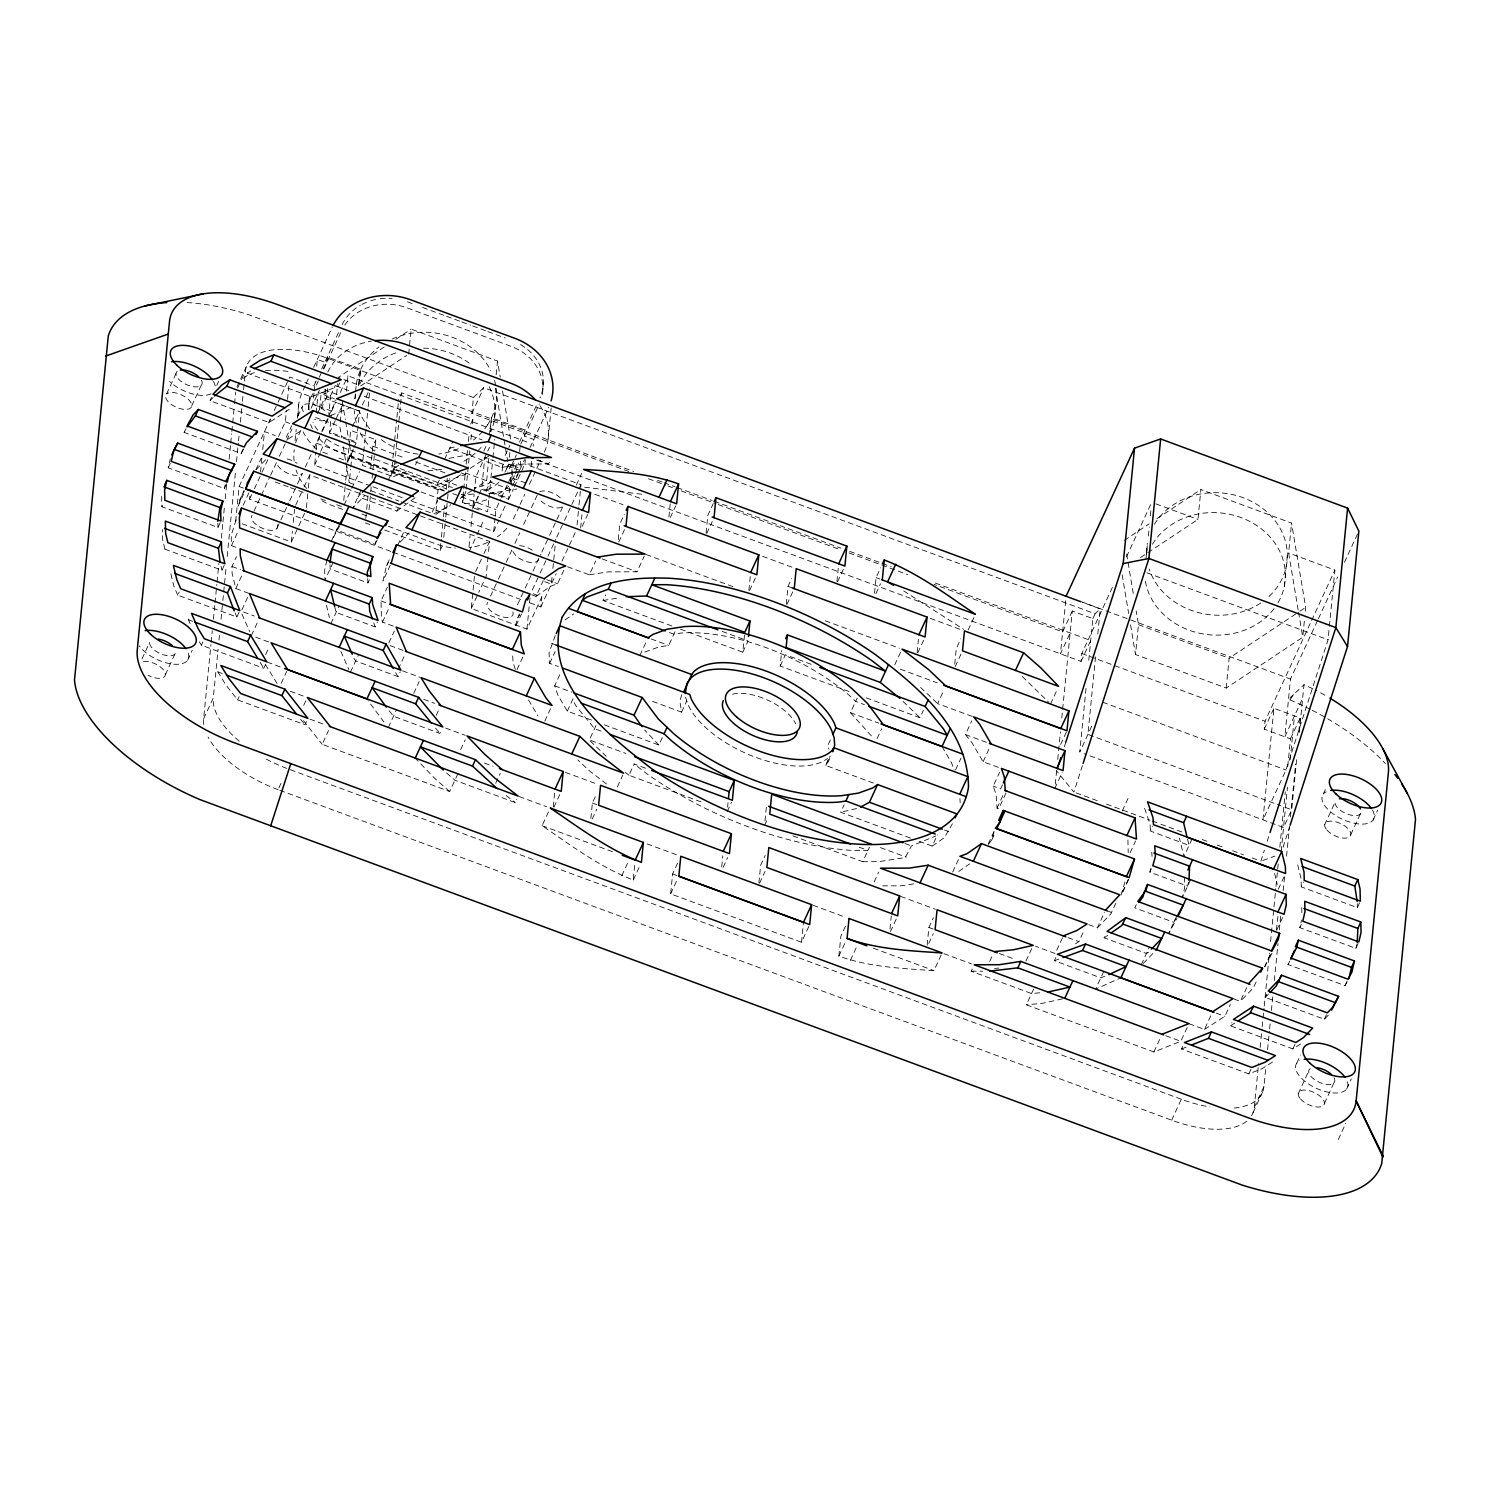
<?xml version="1.0" encoding="UTF-8"?>
<svg xmlns="http://www.w3.org/2000/svg" width="1490" height="1490" viewBox="0 0 1490 1490"><rect width="100%" height="100%" fill="white"/><g stroke="black" fill="none" stroke-linecap="round" stroke-linejoin="round"><path stroke-width="0.75" stroke-dasharray="5 3.75" d="M488.813 458.156L486.653 480.767L475.31 488.292M203.776 724.494A84.595 40.23 24.8 0 1 203.646 718.795L210.91 644.649M211.152 642.339L212.288 630.754M213.424 619.169L214.784 605.257M215.007 602.947L216.832 584.415M217.056 582.087L218.881 563.555M221.377 538.076L222.755 524.182M222.978 521.854L224.338 507.96M225.251 498.684L226.61 484.79M229.125 459.311L230.484 445.398M230.708 443.089L231.62 433.813M231.844 431.504L234.358 406.025M234.582 403.697L235.718 392.112M203.646 718.795L213.293 697.879L218.08 649.23M218.993 639.955L219.44 635.317M221.042 619.114L222.625 602.891M222.848 600.582L226.275 565.827M227.169 556.552L235.588 470.84M236.5 461.565L238.326 443.033M238.549 440.723L239.015 436.086M240.374 422.173L242.2 403.641M242.423 401.332L243.336 392.056M243.559 389.747L245.384 371.215A84.595 40.23 24.8 0 1 328.005 358.42L633.585 471.455M235.681 521.37L239.108 486.522L270.323 418.988M390.864 551.43L249.575 499.169L249.966 495.183M260.545 471.939L261.849 458.492M262.743 449.533L264.494 431.597L275.278 435.583M278.537 436.514L285.335 421.8L286.434 410.607M287.533 399.394L288.855 385.947M295.094 440.649L296.193 429.437M297.292 418.243L298.615 404.796M242.106 523.754L291.351 541.969L292.431 531.073M293.288 522.357L294.573 509.282M308.467 409.769L308.858 405.783M309.101 403.231L309.678 397.271M314.036 393.043L312.937 404.256L331.637 411.166L330.985 417.74M314.26 390.808L315.135 381.831M316.681 366.149L317.333 359.425L326.683 362.889L327.279 356.911L360.729 369.297L358.42 386.841L360.729 369.297M306.437 507.624L308.151 490.191M308.356 488.012L309.641 474.938L489.558 541.485L488.273 554.559M319.642 408.837L321.281 392.112L330.631 395.576L328.787 414.388M370.731 485.964L314.632 465.215L315.917 452.066M316.141 449.887L316.774 443.312L321.43 433.255M321.095 409.005L326.664 396.936L327.483 388.573M325.509 389.188L324.596 398.24L359.556 411.166L356.408 443.033L329.476 433.069L330.78 419.938M336.628 394.124L337.653 383.675M346.462 391.162L347.971 375.815L527.069 442.064M343.762 500.398L345.531 482.481M345.755 480.227L347.077 466.78M348.921 448.08L347.617 461.304L337.262 457.486M349.126 445.864L350.653 430.424L375.871 439.774L374.772 451.042M355.346 393.788L354.676 400.624A70.496 61.183 5.6 0 1 355.793 394.757M355.57 391.516L356.24 384.699M353.577 484.287L349.256 482.686L350.597 469.108M350.821 466.854L351.696 457.803L349.442 444.299M365.944 429.288L362.405 465.364L391.162 476.018L394.142 469.574L400.344 406.416M366.168 427.034L367.937 408.986M368.16 406.733L369.501 393.192M365.814 518.39L366.484 511.61M366.689 509.357L368.03 495.816M370.675 468.754L372.891 446.199L375.871 439.774M368.999 509.692L370.563 493.898M370.787 491.644L371.215 487.137M372.109 478.122L374.549 453.295M391.162 476.018L392.708 460.224M392.932 457.97L396.694 419.621M396.917 417.368L398.687 399.32M400.549 404.163L401.667 392.894L472.907 419.249L472.479 423.756M408.707 354.043L411.147 329.122L497.511 361.064L500.193 377.119M460.708 474.695L438.041 489.744L435.601 514.627L450.725 504.607M384.606 530.012L440.146 550.555L441.245 539.287M441.468 537.015L443.238 518.986M443.461 516.713L444.579 505.445M446.125 489.651L447.224 478.383M443.778 537.35L445.547 519.302M445.771 517.049L447.317 501.273M447.54 499.001L448.434 489.986M448.658 487.733L449.533 478.7M488.757 500.417L487.64 511.703L462.403 502.372L463.52 491.085M463.744 488.832L465.29 473.038M466.184 464.023L467.506 450.483M468.4 441.468L469.276 432.435M628.836 471.492L471.883 413.438L473.447 397.513L483.766 387.698L1095.094 613.806L1100.253 608.907L1082.802 602.444M462.403 502.372L465.83 491.421M466.053 489.167L469.816 450.818M470.915 439.55L471.585 432.771M468.996 546.737L470.095 535.525M470.989 526.566L472.74 508.649L478.979 495.146M479.054 509.953L472.833 507.643L474.137 494.419M474.36 492.203L475.869 476.763L489.502 447.261M533.252 593.784L541.82 596.95L526.939 629.115L471.268 608.516L474.695 573.65M489.297 435.248L491.607 417.703A70.496 61.165 5.5 0 0 496.133 388.294M490.266 431.355L491.607 417.703L525.057 430.07L524.48 436.049L533.83 439.494L533.159 446.218M496.17 374.642L497.511 361.064M494.531 418.243L496.096 402.3M488.981 498.163L490.75 480.115M490.955 477.862L492.743 459.814M492.948 457.56L494.736 439.513M488.05 556.739L486.131 576.351L478.7 592.424M411.724 501.143L493.712 531.464L495.015 518.315M495.22 516.136L495.872 509.561L500.51 499.504M502.167 471.008L502.856 464.079M509.394 457.244L509.841 452.625M520.625 461.36L519.731 470.412L484.771 457.486L481.643 489.353L508.574 499.318L509.915 485.777M510.083 483.989L510.735 477.415L527.348 483.542M510.846 481.4L511.293 476.781M511.536 474.472L512.653 462.924L516.378 454.878M511.293 485.2L513.286 464.824L515.056 460.969M515.279 473.652L518.52 462.999M519.638 451.451L520.085 446.832M514.348 486.839L524.908 463.967L525.337 459.591M531.185 466.389L531.837 459.665M542.658 389.728L542.062 395.707A50.362 43.694 5.6 0 0 511.182 346.388L406.863 307.797A50.362 43.694 5.6 0 0 343.594 326.869M542.9 387.176L543.478 381.216M526.939 629.115L530.161 596.428M548.152 438.954L551.226 407.59M529.974 602.891L540.833 606.914L541.82 596.95M552.008 577.431L551.356 584.154L542.695 580.951M552.883 568.472L555.528 541.578M577.04 525.057L578.79 507.121M579.014 504.886L580.988 484.716L524.908 463.967M553.256 806.872L554.783 791.376M580.653 528.019L581.957 514.739M590.86 818.494L592.387 802.998L596.019 795.139M618.257 539.622L619.765 524.145L624.31 514.311M548.469 811.92L542.118 825.683C571.192 845.594 600.191 867.236 633.25 880.05L634.777 864.554M668.898 517.086L670.202 503.806M808.772 926.557L801.508 942.276L670.649 893.87L672.605 873.96L678.062 862.151M706.074 533.122L707.806 515.41L713.263 503.62M721.737 866.901L722.818 855.819M727.604 807.133L728.033 802.7M680.464 629.153L742.821 652.21L744.777 632.3M748.893 590.245L750.643 572.533M758.894 882.937L760.645 865.224L765.189 855.409M764.985 820.971L766.512 805.475M849.002 691.49L780.201 666.049L781.729 650.553M786.292 604.083L788.024 586.371L791.656 578.511M801.508 942.276L803.464 922.347M836.933 581.528L838.237 568.249M941.196 954.885L933.932 970.623C902.12 968.5 869.136 967.085 838.889 956.114L840.863 936.186L845.389 926.352M874.537 593.15L876.064 577.654L880.609 567.82M889.977 929.127L891.281 915.847M917.151 652.471L918.455 639.191M927.153 945.182L928.885 927.469L933.429 917.635M954.755 664.093L956.282 648.597L960.827 638.782M1065.704 600.712L1060.489 653.831L1070.155 632.915M1056.634 770.591L1054.883 788.284L1062.165 772.565M1057.732 759.416L1060.433 731.814M1061.793 718.012L1072.297 611.03L1092.859 618.629L1088.706 661.02M536.624 460.075L1081.051 661.43L1081.833 653.495L1113.85 584.21M1086.024 688.343L1079.747 752.096L1093.194 723.023M1095.541 656.829L1087.924 734.402L1280.86 805.773M1097.795 633.995L1100.253 608.907M1304.327 621.181L1302.744 637.273L1226.196 688.063L1135.529 654.52L1138.472 624.645L1136.181 610.975M1145.978 558.899L1147.281 545.619M1146.611 554.038L1147.263 547.296M1148.38 536.046L1149.256 527.05M1150.354 515.801L1151.025 509.058M1140.558 557.521L1197.96 519.433L1200.884 489.539L1291.551 523.083L1305.668 607.399L1305.221 611.999M1226.196 688.063L1229.138 658.189L1298.032 612.483M1287.751 766.531L1290.47 738.891L1264.265 729.187L1265.047 721.253L1310.641 622.559M1284.268 586.613L1287.379 554.764M1298.163 609.932L1288.627 552.958L1291.551 523.083M1298.777 731.795L1300.137 717.975L1273.913 708.29L1262.961 819.854L1286 769.995L1328.056 639.787L1329.155 628.538M1317.458 620.715L1290.489 679.068L1284.827 736.805L1302.651 698.195M1251.526 1115.749A84.595 40.23 24.8 0 0 1254.282 1107.387L1258.584 1063.637M1260.168 1047.507L1261.974 1029.087M1262.198 1026.778L1264.004 1008.357M1264.228 1006.048L1269.443 953.079M1270.56 941.568L1273.726 909.328M1273.969 907.019L1275.775 888.599M1275.999 886.289L1278.252 863.25M1279.835 847.139L1285.274 791.861M1281.158 851.591L1287.49 787.186M1290.191 759.583L1294.493 715.889M1254.282 1107.387L1263.948 1086.471L1265.979 1065.76M1267.562 1049.63L1269.368 1031.21M1269.592 1028.901L1270.281 1021.991M1271.398 1010.481L1272.758 996.661M1274.341 980.532L1277.973 943.692M1279.314 929.872L1280.674 916.052M1283.169 890.722L1284.753 874.593M1286.559 856.173L1289.502 826.224M1290.415 817.023L1295.611 764.053M1296.617 759.677L1291.7 809.778L1283.039 806.574M1299.299 732.354L1303.974 684.748L1310.939 687.896A110.781 52.69 24.8 0 1 1316.769 690.801M1329.378 626.303L1334.891 570.074L1288.627 552.958M316.141 413.009L318.171 392.652L334.244 398.612M340.279 421.949L342.067 403.846M508.5 466.258L508.705 464.172L518.073 467.618M226.555 483.71L224.338 488.534L168.24 467.786L170.326 458.846M224.338 488.534L225.195 484.809M243.801 490.657L237.823 506.712L245.086 490.974M326.887 560.296L324.69 569.813L324.932 580.206L333.108 562.512M389.244 559.83L386.525 565.734L382.967 581.044L390.231 565.306M1128.247 879.584L1120.964 895.304L1125.844 878.839M1188.517 882.322L1187.642 886.14L1149.833 872.153L1150.876 868.409M1264.787 966.824L1271.026 953.06L1264.656 966.787M1276.353 930.077L1277.973 916.22M1358.116 943.543L1355.881 948.366L1299.802 927.618L1301.571 920.019M1355.881 948.366L1356.775 944.567M338.584 526.193L336.498 530.012L375.126 544.316L376.244 540.274M515.335 625.67L519.339 613.899M555.267 635.56L549.028 652.788L549.68 663.348L558.322 666.552M681.694 694.694L679.887 701.194L681.563 712.127L649.137 700.132M873.364 783.07L825.795 765.469L829.446 756.51M988.466 844.364L991.8 839.857L995.078 828.086M1064.381 746.658L1065.797 742.244M1082.392 765.618L1073.899 792.065L1056.596 770.907M1260.838 861.201L1264.377 850.175M1267.208 841.366L1269.331 834.754M1283.058 847.27L1289.427 827.416M359.984 370.898L357.898 376.858A70.496 61.165 5.5 0 0 356.222 384.793M175.988 373.599L165.576 396.117A14.099 6.705 24.8 0 0 183.047 409.247A14.099 6.705 24.8 0 0 188.41 399.45A14.099 6.705 24.8 0 0 166.843 393.807M191.744 405.783L202.156 383.265M243.54 449.142L241.156 453.481L184.108 432.379L185.579 429.157M168.24 467.786L170.475 462.962M216.776 385.351L218.639 381.347M289.246 409.34L269.131 422.545L210.034 400.68L211.506 397.458M220.185 522.636L217.968 527.46L161.888 506.73L163.36 503.508M236.929 386.916L246.595 366M237.655 387.94L240.542 381.663M241.51 379.578L245.384 371.215M224.208 565.418L221.973 570.242L164.924 549.139L166.414 545.917M339.701 382.949L338.211 386.171L311.28 396.843L247.247 373.152L248.737 369.948M142.016 658.878L149.577 642.488M241.156 453.481L243.392 448.658M239.089 612.204L236.873 617.028L177.757 595.162L179.247 591.94M274.197 410.588L277.121 404.293M278.09 402.188L289.731 376.989L313.459 385.761M269.131 422.545L270.621 419.323M255.889 469.797L261.346 458.007M190.161 623.621L188.504 619.784L189.994 616.562M236.146 519.824L231.211 535.227L231.453 545.638L235.811 547.24M243.131 505.296L250.562 489.204M165.353 674.691L175.745 652.173A14.099 6.705 24.8 0 1 159.449 653.235A14.099 6.705 24.8 0 1 150.844 640.197M249.575 499.169L253.393 490.899M254.362 488.832L260.098 476.409M262.035 472.218L267.865 459.609M305.264 385.575L302.47 391.609A60.419 52.448 5.6 0 0 298.522 416.231M306.195 383.563L308.97 377.529M313.626 367.471L332.196 327.279M231.453 545.638L238.717 529.918M286.266 437.464L291.705 425.656M254.008 511.144L269.615 477.359M270.603 475.236L277.438 460.447M279.375 456.257L292.003 428.952M297.814 416.343L302.675 405.839M314.26 385.072L316.122 381.049M321.691 368.98L339.347 330.78M187.591 660.293L192.229 650.236M319.307 377.249L322.213 370.973M323.181 368.868L328.005 358.42M248.774 593.337L235.792 588.531L232.105 573.278L231.956 566.479L236.5 556.645M316.457 385.016L318.32 380.993M323.907 368.924L341.545 330.724M311.28 396.843L312.77 393.621M265.295 665.062L263.804 668.265L201.392 645.189L202.882 641.985M300.868 430.387L298.075 436.421A60.419 52.448 5.6 0 0 295.653 442.884M311.075 408.26L319.437 390.175M235.792 588.531L243.056 572.812M317.463 413.68L324.596 398.24M330.631 395.576L335.269 385.519M328.508 416.399L335.082 402.412M276.972 528.335L279.897 522.003M280.884 519.88L288.688 502.987M289.675 500.882L296.51 486.094M297.478 483.971L302.358 473.41A14.099 6.705 24.8 0 1 287.514 473.205A14.099 6.705 24.8 0 1 276.805 462.086M305.282 467.115L313.049 450.297M314.017 448.211L320.797 433.497M321.784 431.411L327.595 418.802A14.099 6.705 24.8 0 1 314.446 419.286M322.343 431.262L329.774 415.188M331.637 411.166L335.474 402.859M340.279 392.447L347.971 375.815M247.638 597.434L241.268 611.198L254.324 616.022M306.437 721.551L304.947 724.773L237.636 699.872L226.126 685.307L217.875 671.934L219.365 668.712M295.709 505.091L303.14 489.018M304.072 487.007L309.641 474.938M320.685 451.358L327.8 435.937M314.632 465.215L320.574 452.345M329.476 433.069L335.25 420.608M336.2 418.522L342.942 403.976M291.351 541.969L297.851 527.888M298.782 525.877L306.214 509.804M251.363 635.578L258.627 619.84M352.422 426.587L359.556 411.166L335.827 402.393M362.387 405.038L369.93 388.685M237.636 699.872L239.126 696.668M348.492 459.386L352.944 449.757M353.838 447.82L356.52 442.046L329.588 432.081M347.505 462.31L353.745 448.825M265.648 654.594L269.28 646.735M344.078 505.036L350.821 490.415M351.789 488.329L359.5 471.641M331.301 541.28L339.478 523.586M400.177 396.098L401.667 392.894M361.008 490.266L352.832 507.96L364.547 495.779M281.219 683.295L286.657 671.506M388.443 479.854L396.619 462.161M330.892 623.714L339.068 606.02M375.126 544.316L377.342 539.473M303.699 705.347L306.419 699.443M415.487 464.824L417.219 461.062M360.971 493.656L358.028 496.71L396.88 511.07L399.115 506.246M330.035 564.784L330.128 568.957L367.937 582.944L369.427 579.722M1246.739 1121.188A84.595 40.23 24.8 0 1 1171.662 1120.182L278.053 789.663L280.94 783.386M397.737 545.228L404.107 531.464M444.579 459.33L452.755 441.636M393.248 626.135L382.483 622.15L381.403 617.735L381.012 600.954L387.363 587.19M350.429 672.214L358.606 654.52M398.743 465.327L393.639 468.586L437.185 484.697L439.42 479.873M471.883 413.438L483.766 387.698M334.598 606.281L336.107 612.446L375.126 626.88L377.361 622.056M457.858 773.813L449.682 791.507L322.175 744.329L328.526 730.566M470.691 424.073L472.907 419.249M432.268 512.094L437.706 500.305M382.483 622.15L388.834 608.386M437.185 484.697L465.327 474.472L466.798 471.25M388.871 642.842L394.31 631.052M483.84 451.004L486.429 445.38M440.146 550.555L443.126 544.129M398.221 669.252L404.591 655.488M472.833 507.643L478.178 496.077M479.072 494.159L481.754 488.366L508.667 498.331M354.005 658.319L355.626 660.964L397.979 676.628L400.214 671.804M486.094 490.732L490.638 480.897M454.171 447.093L449.794 448.08L501.869 467.339L503.359 464.135M519.489 442.139L537.145 403.939M469.313 551.375L476.055 536.754M477.024 534.668L483.784 520.047M388.313 727.511L396.47 709.817M511.461 464.191L509.617 468.214A50.362 43.694 5.6 0 1 507.568 472.069M520.755 444.094L539.343 403.883M501.441 497.492L510.735 477.415M514.572 469.089L517.458 462.85M413.736 693.334L419.193 681.545M519.88 469.667L524.536 459.609M530.105 447.54L548.693 407.347M512.616 485.87L517.961 474.286M505.11 506.041L499.765 517.607L487.342 513.007M493.712 531.464L498.815 520.438M508.574 499.318L513.38 488.925M475.608 571.639L483.058 555.565M483.971 553.554L489.558 541.485M471.268 608.516L477.768 594.436M519.191 506.432L514.553 516.49A60.419 52.448 5.6 0 1 512.094 521.128M520.122 504.421L524.778 494.363M529.416 484.325L540.572 460.187M501.869 467.339L523.251 464.042L548.525 463.949L550.015 460.745M490.527 596.168L497.362 581.379M498.349 579.275L505.185 564.486M506.153 562.382L512.988 547.594M514.925 543.384L519.786 532.88M523.661 524.48L530.459 509.766M531.427 507.68L538.225 492.966M436.216 715.386L439.848 707.527M389.188 710.786L393.509 716.243L439.867 733.397L441.357 730.193M517.421 604.903L524.238 590.115M525.225 588.01L532.06 573.222M533.029 571.117L540.833 554.243M541.801 552.157L548.599 537.443M549.568 535.338L563.164 505.929M576.295 485.107L581.733 473.317M516.062 625.67L521.519 613.88M532.321 590.021L539.157 575.252M540.144 573.129L546.96 558.359M547.947 556.236L555.751 539.343M556.72 537.238L563.518 522.543M564.486 520.438L580.988 484.716M460.652 749.656L465.197 739.841M531.688 594.771L536.009 596.354L543.273 580.634M540.833 606.914L556.198 573.65M562.028 561.06L576.593 529.546M582.236 526.287L587.693 514.497M517.011 669.606L523.381 655.842M536.009 596.354L550.555 586.259L557.595 583.707L563.946 569.944M567.56 566.759L589.332 574.805L595.683 561.041M549.68 663.348L555.137 651.558M495.704 783.274L500.249 773.44M618.722 542.099L625.092 528.335M591.307 720.024L567.318 711.158L557.744 694.843L554.671 685.828L561.022 672.064M544.8 721.16L551.151 707.396M671.86 625.968L603.059 600.526L605.666 594.882M446.572 772.938L454.878 780.239L515.261 802.57L516.732 799.348M567.318 711.158L574.004 696.687M589.332 574.805L608.181 571.881L637.012 571.788L644.276 556.068M670.277 517.57L675.734 505.781M553.945 807.114L560.314 793.369M596.037 725.481L589.351 739.953L625.912 753.474M639.899 655.432L646.269 641.668M706.763 533.364L712.22 521.575M644.76 652.061L658.822 646.958L668.675 645.431L675.361 630.959M592.256 818.979L596.782 809.163M617.307 786.962L622.764 775.173M700.989 801.881L628.985 775.247L634.181 763.979L647.275 768.821M604.381 724.866L658.878 745.019L662.342 737.513M681.563 712.127L686.778 700.877M749.582 590.487L755.952 576.742M621.758 875.785L629.022 860.065M633.25 880.05L640.532 864.312M742.821 652.21L748.017 640.961L722.222 631.406M786.981 604.325L793.332 590.562M670.649 893.87L677.913 878.15M780.201 666.049L785.398 654.781L811.212 664.317M727.157 811.566L731.497 802.179M837.622 581.771L843.992 568.007M723.116 867.385L727.66 857.57M764.556 825.386L768.021 817.88M875.934 593.635L880.46 583.801M759.602 883.179L765.04 871.389M830.358 739.915L827.751 745.559L828.98 749.172M825.795 765.469L830.135 756.101M871.408 735.911L850.436 712.667L857.122 698.177M827.62 763.01L831.103 755.505M894.745 664.819L901.115 651.074M910.427 838.05L840.677 812.255L844.141 804.749M877.107 738.574L881.652 728.74M917.84 652.732L924.191 638.968M866.212 697.86L919.963 717.733L923.428 710.227M968.127 630.046L974.479 616.283M792.922 835.89L862.747 861.704L869.434 847.233M972.244 716.429L937.62 703.634L943.971 689.87M955.239 666.552L961.59 652.806M838.889 956.114L845.258 942.351M874.127 881.968L878.653 872.134M850.38 960.361L856.731 946.597M862.747 861.704L878.597 861.667L905.287 857.532L911.47 845.91L935.813 835.983M998.337 767.369L983.102 761.744L971.499 741.964L965.446 734.57L971.797 720.806M955.556 769.883L961.013 758.093M890.461 931.585L896.812 917.821M919.144 841.291L932.218 846.115L937.433 834.866M932.218 846.115L944.232 837.79L952.427 823.746M983.102 761.744L990.366 746.006M1072.297 611.03L1062.631 631.928L934.025 584.359M952.65 872.023L959.001 858.259M1005.936 793.053L998.673 808.772L997.034 808.176L996.214 794.896L993.215 786.124L999.566 772.36M928.754 943.449L933.299 933.634M1002.435 784.932L1000.628 788.862L993.215 786.124M997.034 808.176L1004.297 792.438M1050.487 704.1L1057.751 688.361M988.261 843.917L994.612 830.154M1092.859 618.629L1095.094 613.806M991.8 839.857L995.432 831.997M1126.459 556.906L1150.708 504.402M1081.051 661.43L1090.717 640.532L932.628 582.05M1060.619 744.516L1066.97 730.771M1039.778 992.787L1031.564 993.551L971.201 971.219L972.691 967.997M989.714 961.404L992.433 955.5M1025.958 961.069L1032.309 947.305M1187.176 1027.523L1180.806 1041.287L1153.875 1051.977L1026.368 1004.8L1034.544 987.106M1062.482 937.825L1055.199 953.544L1035.606 946.299M1122.268 810.914L1129.532 795.194M1104.816 976.267L1100.775 977.868L1054.399 960.715L1055.889 957.493M1075.482 943.841L1078.872 941.661L1083.416 931.827M1130.128 852.802L1135.566 841.012M1088.687 924.657L1097.385 927.86L1104.667 912.141M1097.385 927.86L1110.758 913.985L1116.122 902.642M1187.604 839.187L1189.095 845.37L1150.485 831.085L1152.701 826.261M1122.808 891.951L1129.159 878.206M1148.511 952.185L1146.48 953.488L1104.127 937.806L1105.617 934.603M1103.755 971.424L1095.578 989.118L1120.871 977.831M1149.833 872.153L1151.323 868.931M1136.293 904.672L1134.821 907.876L1173.841 922.31L1175.927 918.511M1192.074 838.926L1183.898 856.62L1179.409 838.088M1141.265 964.738L1149.442 947.044M1190.603 879.696L1182.427 897.39L1184.643 887.872L1184.401 877.48M1311.61 620.473L1334.891 570.074M1176.821 915.884L1168.644 933.578L1176.988 918.324M1264.265 729.187L1273.913 708.29M1318.427 618.629L1337.685 576.947M1344.427 562.363L1357.893 533.178M1290.47 738.891L1300.137 717.975M1153.875 1051.977L1160.226 1038.213M1290.787 811.733L1283.523 827.471L1084.124 753.716M1272.479 1062.016L1262.291 1068.572L1248.825 1073.899L1181.514 1049.016L1183.73 1044.192M1189.225 1023.76L1204.479 1029.404L1210.83 1015.64M1171.662 1120.182L1181.309 1099.266A84.595 40.23 24.8 0 0 1209.731 1106.902M1278.29 889.251L1284.641 875.487M1323.213 794.17L1326.007 788.154M1204.479 1029.404L1224.873 1016.31L1230.33 1004.502M1233.888 998.989L1240.351 1001.392L1246.702 987.628M1300.565 1043.987L1292.873 1048.923L1230.479 1025.846L1231.969 1022.624M1324.647 824.808L1335.059 802.29M1276.818 930.002L1283.169 916.238M1256.163 981.966L1253.183 988.038L1240.351 1001.392M1359.588 902.81L1357.353 907.634L1301.273 886.867L1303.508 882.043M1270.057 957.213L1271.883 953.265M1328.298 1015.174L1324.349 1019.272L1265.252 997.406L1266.724 994.202M1299.802 927.618L1301.292 924.415M1346.96 982.096L1345.023 985.635L1287.956 964.533L1289.446 961.311M1350.834 834.493L1361.227 811.976A14.099 6.705 24.8 0 1 1344.911 813.037A14.099 6.705 24.8 0 1 1336.325 800M1248.825 1073.899L1251.041 1069.075M1373.072 820.096L1377.71 810.038M1253.071 1112.602L1262.738 1091.686M1292.873 1048.923L1295.108 1044.099M1296.803 1063.078L1300.528 1055.032M1324.349 1019.272L1326.584 1014.448M1345.023 985.635L1347.258 980.811M1298.256 1093.716L1308.648 1071.198M1324.424 1103.401L1334.816 1080.883M1346.662 1089.004L1351.3 1078.946M1338.318 1139.496L1345.824 1123.255M505.166 455.437L509.822 445.38M504.98 472.218L508.705 464.172M512.486 479.687L514.348 475.664M184.108 432.379L186.101 428.71M239.257 500.491L244.528 490.862M333.387 537.462L340.688 524.107M386.525 565.734L388.35 562.382M1287.956 964.533L1289.856 961.05M487.64 424.836L490.862 419.305M1293.506 694.601L1288.496 699.332L1289.93 699.872L1293.506 694.601L1303.974 684.748M396.88 511.07L415.598 497.362M517.533 617.847L519.749 614.83M210.034 400.68L213.07 397.513M256.131 469.648L265.76 459.646M400.065 542.174L408.968 532.917M1143.296 963.434L1156.501 949.707M1265.252 997.406L1268.381 994.165M565.101 619.896L573.669 613.954M958.778 871.427L969.673 863.846M1104.127 937.806L1107.647 935.366M384.29 346.947L338.249 377.492L359.165 385.24A70.496 61.183 5.6 0 1 396.731 352.515M395.8 339.31L411.147 329.122M360.748 385.854L406.789 355.309M470.151 468.437L489.037 455.903M460.187 498.331L473.41 489.558M1124.354 540.33L1149.218 523.828M1156.873 518.743L1200.884 489.539M1299.932 611.198L1305.668 607.399M247.247 373.152L250.637 370.973M288.147 439.01L301.129 430.666M433.851 513.845L450.259 505.669M1230.479 1025.846L1236.309 1022.103M330.575 415.58L349.237 408.185M393.528 476.577L409.713 470.17M1181.514 1049.016L1187.735 1046.539M603.059 600.526L619.598 597.751M856.527 808.548L840.677 812.255M1262.85 860.475L1274.9 856.079M1054.399 960.715L1058.738 959.132M448.974 458.361L474.751 453.649M488.683 493.674L516.862 489.018M1062.538 998.84L1042.795 1003.273L1026.368 1004.8M913.705 883.868L901.133 885.805L881.167 885.861M994.575 968.463L998.822 968.072M971.201 971.219L982.692 971.182M584.657 487.193L643.177 494.419M1155.886 503.862L1197.96 519.433M1147.021 572.831L1328.056 639.787M407.459 301.837L413.978 304.239M422.657 307.462L444.392 315.489M446.572 316.29L459.609 321.114M461.788 321.933L470.486 325.137M472.647 325.938L485.684 330.761M487.863 331.581L505.259 338.007M1081.405 601.736L1290.489 679.068M1138.472 624.645L1229.138 658.189M473.447 397.513L247.731 314.39A159.113 75.673 24.8 0 0 185.226 302.47M657.611 480.339L661.97 481.94M664.149 482.76L675.063 486.783M677.242 487.603L712.164 500.51M714.362 501.329L840.956 548.152M849.691 551.375L880.255 562.68M882.434 563.481L891.169 566.721M648.448 478.737L665.9 485.2M668.079 486.001L672.437 487.621M681.154 490.843L716.038 503.732M718.217 504.551L840.286 549.698M849.002 552.92L907.857 574.693M1081.833 653.495L1265.047 721.253M876.064 577.654L879.901 579.07M537.76 459.963L548.525 463.949M335.809 385.798L351.081 391.442M364.175 396.284L482.052 439.885M324.243 389.747L337.187 394.533M594.864 494.289L623.006 504.682M762.563 556.31L793.09 567.597M930.412 618.387L960.715 629.6M326.664 396.936L336.014 400.4M1102.786 702.237L1286 769.995M788.024 586.371L792.382 587.991M510.846 489.726L465.364 472.87M315.694 417.535L339.832 426.475L341.713 437.725M461.099 472.907L465.327 474.472M372.891 446.199L404.945 458.063M415.635 462.012L445.529 473.075M646.176 554.541L733.415 586.818M825.33 620.808L899.494 648.243M285.335 421.8L289.675 423.402M444.001 480.488L457.039 485.312M394.142 469.574L445.957 488.739M461.062 494.326L465.383 495.928M316.774 443.312L444.094 490.396M452.718 493.581L459.199 495.984M461.341 496.785L495.872 509.561M444.281 491.141L339.981 452.569A50.362 43.694 5.6 0 1 317.147 436.179M351.696 457.803L438.041 489.744M322.753 452.122L328.973 454.413M602.183 558.918L637.012 571.788M421.018 491.942L440.574 499.187M900.351 669.196L937.191 682.83M372.891 486.764L403.101 497.939M370.842 490.676L398.91 501.05M401.071 501.851L433.441 513.827M546.718 579.685L557.595 583.707M965.446 734.57L987.199 742.616M275.259 482.015L288.24 486.82M290.401 487.621L303.401 492.426M320.722 498.833L328.21 501.608M336.721 504.756L343.11 507.121M361.846 514.05L368.347 516.453M342.737 509.431L331.86 505.408A60.419 52.448 5.6 0 1 319.717 499.448M388.369 526.305L436.179 543.999A60.419 52.448 5.6 0 0 455.381 548.096M669.513 632.561L673.871 634.163L680.986 633.064A140.991 67.05 24.8 0 1 849.226 695.29L855.632 701.399L864.368 704.621M365.367 522.897L369.65 524.48M1076.059 792.866L1097.813 800.894M1106.493 804.116L1149.982 820.189M1152.143 821.009L1158.68 823.411M1160.84 824.212L1182.576 832.258M1202.151 839.503L1208.669 841.906M1217.367 845.128L1223.886 847.531M1232.584 850.753L1243.442 854.776M1252.14 857.979L1258.659 860.4M239.108 486.522L243.392 488.105M651.223 638.986L668.675 645.431M850.436 712.667L878.783 723.134M393.025 552.231L521.277 599.669M551.635 643.419L555.956 645.021M381.012 600.954L387.474 603.338M231.956 566.479L240.654 569.702M554.671 685.828L571.825 692.179M944.492 830.023L948.795 831.606M390.119 645.617L403.082 650.404M1107.256 910.874L1111.577 912.476M601.01 731.068L594.566 728.685L576.388 706.502L572.514 699.89M905.026 843.526L911.47 845.91M402.579 670.854L419.975 677.298M880.478 847.624L906.274 857.16M859.208 847.214L867.944 850.455L853.36 850.492A221.563 105.38 24.8 0 1 647.722 774.428L634.181 763.979M255.665 637.161L268.591 641.948M423.719 699.332L434.596 703.355M1067.995 937.638L1078.872 941.661M188.504 619.784L192.713 621.349M267.25 662.082L282.411 667.706M445.659 728.07L465.253 735.334M565.418 772.379L598.067 784.466M900.612 896.365L935.441 909.254M1216.213 1013.107L1224.873 1016.31M290.289 691.248L305.543 696.892M484.474 763.085L493.022 766.251M592.387 802.998L596.745 804.619M928.885 927.469L933.168 929.052M999.399 953.544L1014.355 959.076M217.875 671.934L222.159 673.517M309.901 719.149L324.95 724.717M519.246 796.591L546.7 806.742M647.144 843.899L677.671 855.186M813.205 905.324L845.929 917.43M943.841 953.637L971.294 963.788M1165.757 1035.718L1180.806 1041.287M542.118 825.683L613.563 852.112M672.605 873.96L676.963 875.561M873.326 948.199L933.932 970.623M1181.309 1099.266L287.7 768.747A84.595 40.23 24.8 0 1 263.656 757.721M903.722 590.953L963.751 629.395M625.297 772.397L628.985 775.247M606.56 784.019L588.699 770.255L577.896 759.956M506.228 795.604L515.261 802.57M1022.419 676.609L1048.885 702.423M449.682 791.507L434.708 778.357L415.226 758.112M920.615 687.449L937.62 703.634M903.089 701.436L919.963 717.733M658.878 745.019L644.63 730.007M590.208 740.996L606.225 756.25M435.601 728.182L439.867 733.397M383.992 722.035L367.956 700.635M303.476 720.639L322.175 744.329M300.626 719.316L304.947 724.773M265.276 664.317L277.047 683.407M260.173 662.398L263.804 668.265M199.325 641.836L201.392 645.189M941.997 746.527L951.589 762.843L954.047 770.051M528.54 699.909L537.834 715.74M395.651 672.623L397.979 676.628M340.893 651.428L348.809 669.569M241.957 613.992L249.649 631.648M235.085 612.949L236.873 617.028M177.757 595.162L173.92 586.334L170.4 571.806M1144.599 808.269L1150.057 824.287L1150.485 831.085M685.549 697.264L688.25 705.217A80.572 38.312 24.8 0 0 754.331 756.808A80.572 38.312 24.8 0 0 827.453 758.391M515.354 669.382L513.119 662.808L512.56 653.942M373.767 622.894L375.126 626.88M1297.734 864.908L1301.068 878.709L1301.273 886.867M1274.583 873.494L1277.209 884.408M326.422 605.182L329.402 617.531M221.023 566.312L221.973 570.242M164.924 549.139L162.671 539.808L162.429 529.583M1298.554 612.204L1302.744 637.273M1126.645 554.001L1133.499 595.013M1122.175 574.768L1128.656 613.507M1130.575 624.906L1135.529 654.52M502.503 390.883L510.958 441.375M495.444 388.257L507.736 461.676M342.29 401.592L345.308 419.565M345.68 421.819L349.07 442.064M343.221 446.721L345.494 460.205M345.866 462.459L349.256 482.686M1151.789 852.243L1152.049 856.471M959.914 798.566L960.175 802.793M367.676 578.716L367.937 582.944M1357.26 903.536L1357.353 907.634M1301.757 907.708L1301.906 913.947M1127.911 839.969L1128.209 852.541M217.857 523.307L217.968 527.46M161.628 496.3L161.888 506.73M1154.396 524.35A70.496 61.183 5.6 0 1 1258.1 505.222A70.496 61.183 5.6 0 1 1267.468 597.844M1260.633 603.059A70.496 61.183 5.6 0 1 1149.218 569.012M1146.555 553.125A70.496 61.183 5.6 0 1 1147.337 543.161M1152.44 544.26A70.496 61.183 5.6 0 1 1247.316 520.215A70.496 61.183 5.6 0 1 1277.582 603.469M1274.118 608.591A70.496 61.183 5.6 0 1 1200.009 633.343A70.496 61.183 5.6 0 1 1145.344 581.063M277.326 524.722A14.099 6.705 24.8 0 1 263.823 528.838A14.099 6.705 24.8 0 1 252.052 515.372M512.895 611.85A14.099 6.705 24.8 0 1 499.392 615.947A14.099 6.705 24.8 0 1 487.603 602.5M538.542 558.918A14.099 6.705 24.8 0 1 529.825 562.363A14.099 6.705 24.8 0 1 515.708 555.584L512.635 551.207A14.099 6.705 24.8 0 1 512.374 549.233M519.507 545.619A14.099 6.705 24.8 0 1 532.582 550.462M287.179 458.939A14.099 6.705 24.8 0 1 297.031 463.315M316.495 448.993A60.419 52.448 5.6 0 1 303.14 431.802M518.948 471.678A60.419 52.448 5.6 0 1 513.529 480.693M508.816 486.094A60.419 52.448 5.6 0 1 497.12 494.978M486.764 499.727A60.419 52.448 5.6 0 1 463.744 503.452M306.81 488.571A60.419 52.448 5.6 0 1 296.1 470.076M294.126 461.043A60.419 52.448 5.6 0 1 294.219 449.608M506.861 528.261A60.419 52.448 5.6 0 1 497.418 536.791M487.677 542.397A60.419 52.448 5.6 0 1 469.145 547.668M312.379 428.561A50.362 43.694 5.6 0 1 310.646 424.501M308.3 409.62A50.362 43.694 5.6 0 1 311.82 395.055M498.945 482.294A50.362 43.694 5.6 0 1 484.567 490.918M473.392 493.972A50.362 43.694 5.6 0 1 463.595 494.699M327.036 439.271A50.362 43.694 5.6 0 0 340.558 446.59L444.877 485.163A50.362 43.694 5.6 0 0 452.42 487.379M317.724 430.2A50.362 43.694 5.6 0 1 312.956 422.583M309.175 410.085A50.362 43.694 5.6 0 1 310.814 393.118M509.226 464.191A50.362 43.694 5.6 0 1 505.669 469.76M491.998 481.661A50.362 43.694 5.6 0 1 473.969 487.994M487.696 424.743A70.496 61.165 5.5 0 1 484.045 429.753M482.704 431.355A70.496 61.165 5.5 0 1 473.41 440.016M458.305 448.751A70.496 61.165 5.5 0 1 438.731 454.04M418.075 454.133A70.496 61.165 5.5 0 1 380.583 439.084M369.576 428.599A70.496 61.165 5.5 0 1 359.109 410.588M360.748 369.297A70.496 61.165 5.5 0 1 379 346.909M392.094 339.105A70.496 61.165 5.5 0 1 490.843 370.805M494.512 380.378A70.496 61.165 5.5 0 1 495.853 386.301M489.26 386.729A70.496 61.183 5.6 0 1 490.843 431.783M481.102 447.354A70.496 61.183 5.6 0 1 476.707 451.88M475.124 453.295A70.496 61.183 5.6 0 1 462.664 461.863M441.599 469.276A70.496 61.183 5.6 0 1 427.947 470.691M373.934 450.744A70.496 61.183 5.6 0 1 359.947 432.156M356.278 422.583A70.496 61.183 5.6 0 1 354.266 410.644M423.588 348.157A70.496 61.183 5.6 0 1 471.995 365.274M561.693 507.121A14.099 6.705 24.8 0 1 539.026 498.74M539.697 491.775A14.099 6.705 24.8 0 1 560.426 497.939M303.457 411.613A14.099 6.705 24.8 0 1 307.722 403.846A14.099 6.705 24.8 0 1 324.876 410.812M327.8 372.072A60.419 52.448 5.6 0 1 371.271 341.173M540.032 405.764A60.419 52.448 5.6 0 1 544.297 452.159M342.141 324.746A50.362 43.694 5.6 0 1 360.338 305.32M361.977 304.426A50.362 43.694 5.6 0 1 368.961 301.39M370.787 300.775A50.362 43.694 5.6 0 1 378.348 299.006M380.285 298.726A50.362 43.694 5.6 0 1 392.094 298.447M520.532 344.562A50.362 43.694 5.6 0 1 539.92 397.904M143.487 661.504A14.099 6.705 24.8 0 1 160.324 666.924A14.099 6.705 24.8 0 1 163.826 677.186A14.099 6.705 24.8 0 1 148.199 675.324M243.261 378.33A84.595 40.23 24.8 0 1 254.436 372.649M265.555 370.563A84.595 40.23 24.8 0 1 287.98 371.401M278.053 789.663A84.595 40.23 24.8 0 1 208.041 737.01M201.429 380.229A14.099 6.705 24.8 0 1 188.392 385.407A14.099 6.705 24.8 0 1 177.236 371.289M1334.09 1077.847A14.099 6.705 24.8 0 1 1327.683 1084.496A14.099 6.705 24.8 0 1 1310.939 1076.451A14.099 6.705 24.8 0 1 1312.969 1067.697M1263.948 1086.471A84.595 40.23 24.8 0 1 1232.062 1108.188M239.22 741.145A84.595 40.23 24.8 0 1 213.293 697.879M188.299 653.086A28.198 13.41 24.8 0 1 171.406 663.925A28.198 13.41 24.8 0 1 139.315 645.915M211.058 393.788A28.198 13.41 24.8 0 1 169.599 381.44M213.368 381.31A28.198 13.41 24.8 0 1 215.249 388.108M1372.439 810.02A28.198 13.41 24.8 0 1 1345.638 820.655A28.198 13.41 24.8 0 1 1326.156 791.786M1347.37 1081.777A28.198 13.41 24.8 0 1 1316.955 1088.594A28.198 13.41 24.8 0 1 1299.764 1060.694M1320.587 692.831A110.781 52.69 24.8 0 1 1328.093 697.059M1289.93 699.853A159.113 75.692 24.8 0 1 1310.157 709.24M1312.15 710.264A159.113 75.692 24.8 0 1 1325.765 717.677M1327.665 718.776A159.113 75.692 24.8 0 1 1385.402 763.569M732.484 694.191A40.286 19.165 24.8 0 1 795.66 723.768M1300.528 1098.968A14.099 6.705 24.8 0 0 1323.157 1105.692A14.099 6.705 24.8 0 0 1310.306 1091.015A14.099 6.705 24.8 0 0 1300.528 1098.968M1326.938 830.06A14.099 6.705 24.8 0 0 1349.568 836.803A14.099 6.705 24.8 0 0 1336.716 822.107A14.099 6.705 24.8 0 0 1326.938 830.06"/><path stroke-width="1.5" d="M590.562 492.613L588.606 512.541L492.445 476.968L512.299 472.516L531.427 470.747L590.562 492.613L582.385 510.306M502.055 769.511L484.604 754.201L467.003 735.911L563.183 771.485L561.227 791.395L499.429 768.617M625.986 526.361L627.942 506.451L758.82 554.839L756.864 574.768L624.142 525.746M643.382 842.427L641.426 862.356C608.367 849.561 579.368 827.9 550.276 807.99L643.382 842.427L635.206 860.121L622.224 855.316M678.602 483.896L676.646 503.806L583.558 469.387C615.389 471.51 648.374 472.907 678.602 483.896L670.425 501.59M714.027 517.645L715.982 497.716L846.841 546.122L844.886 566.051L712.183 517.03M728.48 798.286L729.132 791.637L734.328 780.388L609.615 734.253M734.328 780.388L732.372 800.298L651.633 770.442M748.446 636.528L749.973 621.032L651.8 584.732L666.365 584.676A221.563 105.38 24.8 0 1 872.004 660.74L885.544 671.171L787.372 634.87L785.621 638.614M731.422 833.711L729.467 853.621L598.607 805.233L600.563 785.304L731.422 833.711L723.246 851.405M786.05 648.15L787.372 634.87M794.245 588.606L796.2 568.677L927.059 617.083L925.104 636.994L792.382 587.991M811.64 904.672L809.685 924.582L678.825 876.176L680.781 856.266L811.64 904.672L803.464 922.347L679.142 876.381M882.285 579.871L884.24 559.961C917.3 572.756 946.318 594.398 975.391 614.308L881.819 579.778M899.681 895.937L897.725 915.866L766.866 867.459L768.821 847.549L899.681 895.937L891.504 913.631M991.278 744.05L979.675 724.27L973.622 716.876L1065.015 750.681L1063.059 770.591L989.379 743.417M1068.926 710.842L1066.97 730.771L945.796 685.94L928.792 669.755L902.009 649.1L1068.926 710.842L1060.75 728.536L943.692 685.232M1065.797 742.244L1123.181 563.574L1134.523 448.118L1160.654 438.954L1347.593 508.109L1358.861 531.092L1347.519 646.548L1290.135 825.218M1160.654 438.954L1148.92 558.471L1083.1 763.402M1347.593 508.109L1335.86 627.607L1270.039 832.556M166.805 302.563A159.113 75.673 24.8 0 0 108.286 335.958L74.5 680.036A159.113 75.673 24.8 0 0 200.07 799.646L1242.269 1185.127A159.113 75.673 24.8 0 0 1381.714 1163.541L1415.5 819.463A159.113 75.692 24.8 0 0 1401.68 783.889M166.805 480.376L164.608 489.875L164.85 500.286L220.93 521.034L220.688 510.623L222.885 501.124L166.805 480.376L164.571 485.2M222.885 501.124L219.924 507.55L217.819 521.221M241.585 508.034L239.387 517.533L239.629 527.944L370.898 576.5L370.246 565.939L372.854 556.589L241.585 508.034L238.866 513.92M391.144 563.35L396.526 544.688L530.161 594.119L525.709 600.153L522.413 611.906L390.51 563.183M1134.523 858.966L1129.141 877.61L995.525 828.179L999.976 822.163L1003.254 810.392L1134.523 858.966L1126.347 876.642L996.717 828.701L1004.893 811.007M1188.964 880.422L1189.597 866.212L1153.893 853.006M1279.668 933.299L1278.234 939.519L1271.92 951.067L1137.783 901.45L1145.885 890.48L1147.579 884.445L1279.668 933.299L1271.491 950.993M1294.531 950.378L1290.806 959.318M1298.367 940.209L1296.635 947.677L1290.936 958.089L1348.003 979.209L1351.858 972.132L1354.447 960.957L1298.367 940.209L1295.387 946.634L1351.486 967.382L1348.897 978.576M1357.204 942.667L1357.856 928.456L1360.817 922.012L1304.737 901.282L1304.979 911.694L1302.782 921.193L1358.861 941.941L1361.059 932.423L1360.817 922.012M372.854 556.589L367.266 572.365L367.546 576.593M832.836 751.742L834.642 745.242L834.195 737.904L831.476 729.951A80.572 38.312 24.8 0 0 763.774 677.745A80.572 38.312 24.8 0 0 690.932 677.969L686.909 683.426L685.307 693.595M1057.304 768.71L1060.843 757.684M270.603 826.093L290.774 763.625M171.797 454.841L177.683 443.107L234.731 464.21L226.052 481.065M187.107 426.866L195.376 415.896L198.356 409.471L257.453 431.336L255.963 434.54M214.597 395.93L226.834 386.264L229.814 379.82L292.208 402.896L272.093 416.101L212.995 394.254L222.122 384.755L229.814 379.82M254.045 368.794L270.901 361.269L273.881 354.844L341.191 379.726L314.241 390.417L250.208 366.726L260.415 360.17L273.881 354.844M253.766 471.25L245.589 488.943L378.088 537.871L379.782 531.837L387.884 520.848L253.766 471.25L247.433 482.797L245.999 489.018L339.478 523.586M220.073 562.363L218.453 548.301L221.433 541.876L165.353 521.109L165.632 533.364L167.886 542.695L224.953 563.797L221.619 550.034L221.433 541.876M268.982 456.312L277.159 438.619L418.578 490.918L399.86 504.644L263.153 454.078L277.159 438.619M234.191 610.9L227.467 592.908L230.429 586.483L173.38 565.362L176.882 579.908L180.737 588.736L239.834 610.583L230.429 586.483M304.835 428.282L313.012 410.607L468.288 468.028L440.146 478.271L292.617 423.7L313.012 410.607M355.458 405.727L363.635 388.033L551.505 457.523L526.231 457.598L504.849 460.913L336.684 398.705L363.635 388.033M257.77 658.487L247.601 641.631L250.581 635.206L191.465 613.34L198.151 628.687L204.372 638.763L266.766 661.839L250.581 635.206M340.688 524.107L348.865 506.414M326.887 560.296L335.064 542.602M362.424 492.128L373.245 481.698L376.225 475.254M296.305 713.84L281.908 695.625L284.888 689.181L220.855 665.49L229.088 678.863L240.598 693.446L307.909 718.348L284.888 689.181M325.416 601.066L333.592 583.372L372.221 597.639L372.649 604.456L378.106 620.455L242.814 570.502M385.649 525.691L387.884 520.848M400.754 464.526L418.951 457.318L421.931 450.874M339.124 647.386L347.3 629.693M392.894 552.567L396.526 544.688M372.388 618.89L369.669 610.9L369.241 604.083L372.221 597.639M411.929 529.825L420.106 512.132L565.753 566.014L558.731 568.565L544.185 578.679M393.304 668.638L383.191 650.515L386.152 644.071L249.445 593.504L259.539 617.884M454.115 504.142L462.291 486.448L645.189 554.112L616.357 554.187L597.509 557.111M375.089 681.265L366.913 698.959L284.59 668.507M460.764 445.622L488.18 441.636L491.141 435.192M431.318 722.948L415.654 703.802L418.615 697.357L271.087 642.805L287.57 669.532L442.847 726.971L418.615 697.357M523.251 488.422L531.427 470.747M415.226 758.112L423.402 740.418M527.423 600.023L529.248 596.093M520.457 631.816L521.295 645.114L524.275 653.886L390.659 604.456L389.188 583.261L520.457 631.816L512.281 649.51L389.616 604.139M497.194 788.638L472.516 766.121L475.478 759.677L307.331 697.488L330.352 726.636M526.231 695.96L534.389 678.267L396.135 627.122L406.397 651.558M556.18 633.604L559.812 625.744L691.714 674.523L693.912 671.543A80.572 38.312 24.8 0 1 766.754 671.32A80.572 38.312 24.8 0 1 834.437 723.525L835.927 727.865L832.947 734.291M585.291 593.877L577.114 611.571L649.044 638.167M626.135 510.381L627.942 506.451M665.155 630.941L582.311 600.302L587.153 596.931L608.255 589.258L611.235 582.832M658.952 497.343L667.11 479.65M555.006 789.16L563.183 771.485M571.713 754.07L579.889 736.377L421 677.615L429.25 690.969L440.761 705.552M626.284 596.726L646.604 595.981L654.762 578.288M714.176 501.664L715.982 497.716M641.948 726.71L634.032 715.181L642.209 697.506L562.847 668.135M935.254 834.065L845.873 801.005L838.74 802.104A140.991 67.05 24.8 0 1 670.5 739.878L664.074 733.769L667.054 727.325M683.538 692.217L691.714 674.523M750.643 572.533L758.82 554.839M749.973 621.032L744.777 632.3L646.604 595.981M838.684 563.816L846.841 546.122M882.415 563.89L884.24 559.961M895.751 564.207L887.574 581.901L893.628 585.309M832.482 750.997L833.972 747.775L965.874 796.573M899.886 698.382L880.329 682.439L888.506 664.745M918.883 634.777L927.059 617.083M845.873 801.005L848.853 794.561M860.55 807.077L869.415 802.253L877.591 784.56L956.971 813.913L955.146 817.842M868.726 706.241L947.212 735.259L943.338 728.685L925.16 706.484L928.14 700.039M950.173 728.833L941.997 746.527L880.962 723.954M1015.435 670.481L1023.611 652.788L964.458 630.922L962.503 650.832L1058.664 686.406L1041.063 668.097L1023.611 652.788M959.653 794.338L967.83 776.644L835.927 727.865M920 882.881L928.177 865.206L1087.048 923.968L1076.842 930.524L1063.376 935.85M1066.151 596.093L1134.523 448.118M1003.347 782.958L1008.804 771.168M973.324 861.332L981.482 843.638L1119.754 894.782L1105.561 910.167M998.71 820.226L1003.254 810.392M1056.838 768.374L1065.015 750.681M989.584 971.163L1017.856 967.83L1020.818 961.404L1188.983 1023.593L1162.051 1034.284M1126.85 835.555L1135.026 817.861L1001.392 768.43L1004.39 777.203L1005.21 790.482L1006.849 791.097M1063.059 957.567L1082.541 950.471L1085.521 944.045L1233.049 998.617L1212.655 1011.71L1057.379 954.271L1085.521 944.045M1064.735 998.356L1072.912 980.662M1111.168 932.926L1121.746 925.569L1125.825 917.654L1262.533 968.221L1260.708 972.151M1145.344 889.269L1147.579 884.445M1281.698 851.442L1285.386 866.714L1285.553 873.513L1153.446 824.64L1153.037 817.842L1147.561 801.843L1281.698 851.442L1273.522 869.136L1187.064 837.157L1183.619 822.704L1186.599 816.278M1129.048 960.137L1120.871 977.831L1214.052 1012.306M1187.865 869.974L1192.559 859.786M1156.501 949.707L1164.677 932.014M1178.031 916.425L1186.208 898.731M1191.87 1044.9L1208.446 1038.325L1211.426 1031.899L1275.459 1055.591L1265.252 1062.128L1251.786 1067.473L1184.476 1042.572L1211.426 1031.899M1277.861 912.048L1286.038 894.354L1154.769 845.798L1155.42 856.359L1152.813 865.727L1284.082 914.283L1286.28 904.765L1286.038 894.354M1238.246 1020.855L1249.887 1013.386L1253.574 1006.197L1312.671 1028.063L1303.545 1037.543L1295.853 1042.479L1233.459 1019.402L1253.574 1006.197M1269.946 992.545L1276.185 986.045L1281.549 975.242L1338.616 996.363L1331.613 1010.127M1357.204 901.506L1354.801 886.029L1357.781 879.584L1300.714 858.482L1304.048 872.265L1304.234 880.441L1360.333 901.189L1360.035 888.934L1357.781 879.584M1351.486 967.382L1354.447 960.957M177.683 443.107L173.808 450.166L171.22 461.36L227.3 482.089L229.032 474.639L234.731 464.21M339.627 524.294L345.885 512.858L382.744 526.491M1176.97 916.592L1183.228 905.156L1144.599 890.871L1142.923 896.906L1138.863 902.4M1262.533 968.221L1248.527 983.698M1281.549 975.242L1279.165 979.601L1268.214 990.98L1327.311 1012.846L1332.582 1007.37L1338.616 996.363M376.802 538.263L380.863 532.768M833.972 747.775L831.774 750.774A80.572 38.312 24.8 0 1 758.932 750.997A80.572 38.312 24.8 0 1 691.23 698.791L689.74 694.433L555.956 645.021M1125.825 917.654L1107.089 931.38L1249.998 984.294M198.356 409.471L193.104 414.928L187.07 425.935L244.137 447.037L246.502 442.698L257.453 431.336M420.106 512.132L405.913 527.534L544.539 578.884M1151.435 949.13L1161.697 938.458L1122.845 924.079M877.591 784.56L872.749 787.931L858.687 793.053L841.72 795.679A140.991 67.05 24.8 0 1 673.48 733.452L658.189 718.888L642.209 697.506M981.482 843.638L966.954 853.733L959.914 856.303L1107.256 910.874M462.291 486.448L448.825 491.793L438.619 498.349L600.004 558.098M1108.858 974.665L1126.086 966.582L1082.541 950.471M105.641 356.073L168.277 334.039M1047.991 992.023L1069.932 987.088L1017.856 967.83M145.256 305.897L203.441 293.809M1123.181 563.574L1148.92 558.471L1335.86 627.607L1347.519 646.548M928.177 865.206L909.31 868.111L880.478 868.204L1065.816 936.819M1020.818 961.404L999.436 964.701L974.181 964.775L1163.616 1034.935M994.258 951.57L1013.386 949.782L1033.222 945.349L937.061 909.775L935.105 929.686L997.276 952.762M369.241 604.083L330.631 589.817L334.598 606.281M1080.623 601.643L277.736 304.668A110.781 52.69 24.8 0 0 169.525 321.412L137.248 650.068A110.781 52.69 24.8 0 0 234.694 742.877L1247.949 1117.649A110.781 52.69 24.8 0 0 1356.142 1100.905L1383.13 1156.072M270.901 361.269L331.711 383.75M488.18 441.636L533.439 458.38M226.834 386.264L284.944 407.738M418.951 457.318L458.995 472.125M195.376 415.896L252.369 436.98M373.245 481.698L413.494 496.58M786.515 647.74L880.329 682.439M608.255 589.258L717.919 629.823M819.817 667.501L925.16 706.484M174.702 449.533L231.769 470.635M1148.939 809.871L1183.619 822.704M1301.962 866.472L1354.801 886.029M568.714 608.386L648.076 637.739L652.937 634.386L666.999 629.264L683.966 626.638A140.991 67.05 24.8 0 1 852.206 688.864L867.478 703.41L883.458 724.811L962.838 754.163M1004.986 790.464L1136.479 839.038L1135.026 817.861M163.844 486.802L219.924 507.55M369.892 563.015L332.084 549.046L329.979 562.717M1303.918 908.509L1357.856 928.456M333.592 583.372L240.132 548.786L240.281 555.584L243.969 570.838M164.533 528.354L218.453 548.301M573.967 692.98L634.032 715.181M869.415 802.253L942.351 829.222M581.249 703.131L664.074 733.769M405.243 651.204L552.064 705.441L546.011 698.046L534.389 678.267M174.628 573.371L227.467 592.908M383.191 650.515L344.339 636.137L352.255 654.278M902.884 842.725L771.708 794.207L769.753 814.136L850.492 843.992M1278.569 981.687L1335.636 1002.789M258.664 617.642L400.959 670.183L386.152 644.071M634.517 756.641L729.132 791.637M768.654 806.276L871.874 844.439M438.954 704.956L623.658 773.217L596.875 752.562L579.889 736.377M194.836 622.112L247.601 641.631M415.654 703.802L372.109 687.691L386.32 707.135M1250.594 1012.641L1309.691 1034.488M226.424 675.082L281.908 695.625M472.516 766.121L420.422 746.844L443.238 770.032M1208.446 1038.325L1268.214 1060.433M329.253 726.3L518.222 796.126L494.736 778.022L475.478 759.677M847.344 938.588L866.826 945.796M1382.646 748.39L1407.175 793.164M1382.962 1157.227L1356.142 1100.905L1388.419 772.248A110.781 52.69 24.8 0 0 1329.918 698.158M551.114 400.866A60.419 52.448 5.6 0 0 514.907 338.342L410.588 299.769A60.419 52.448 5.6 0 0 332.959 325.714M375.145 340.651A60.419 52.448 5.6 0 1 406.174 344.562L510.511 383.154A60.419 52.448 5.6 0 1 535.562 399.99M158.294 639.042A14.099 6.705 24.8 0 1 172.393 645.822M180.309 370.079A14.099 6.705 24.8 0 1 198.803 376.933M1317.365 1067.753A14.099 6.705 24.8 0 1 1331.483 1074.532M1339.38 798.789A14.099 6.705 24.8 0 1 1360.5 808.94M145.126 630.624A28.198 13.41 24.8 0 1 186.008 648.746M171.536 361.735A28.198 13.41 24.8 0 1 212.418 379.838M1330.607 790.426A28.198 13.41 24.8 0 1 1371.489 808.548M1304.197 1059.334A28.198 13.41 24.8 0 1 1345.098 1077.456M1394.882 774.521A159.113 75.692 24.8 0 1 1397.75 778.283M797.262 731.422A40.286 19.165 24.8 0 1 754.666 736.228A40.286 19.165 24.8 0 1 723.376 700.505M849.039 918.492L847.065 938.421C877.312 949.391 910.297 950.806 942.108 952.929L849.039 918.492M562.196 617.232C540.963 681.098 606.262 733.732 650.702 768.002A221.563 105.38 24.8 0 0 856.34 844.066C898.6 846.953 960.603 838.162 968.481 787.223C968.183 728.722 917.933 686.648 874.984 654.315A221.563 105.38 24.8 0 0 669.327 578.25C631.257 576.816 583.484 580.579 562.196 617.232M150.62 634.274A28.198 13.41 24.8 0 0 195.022 644.22A28.198 13.41 24.8 0 0 164.645 615.277A28.198 13.41 24.8 0 0 150.62 634.274M177.031 365.367A28.198 13.41 24.8 0 0 221.433 375.312A28.198 13.41 24.8 0 0 191.055 346.369A28.198 13.41 24.8 0 0 177.031 365.367M1336.102 794.077A28.198 13.41 24.8 0 0 1380.504 804.023A28.198 13.41 24.8 0 0 1350.126 775.079A28.198 13.41 24.8 0 0 1336.102 794.077M1309.691 1062.966A28.198 13.41 24.8 0 0 1354.093 1072.912A28.198 13.41 24.8 0 0 1323.716 1043.987A28.198 13.41 24.8 0 0 1309.691 1062.966M737.308 717.528A40.286 19.165 24.8 0 0 799.311 728.238A40.286 19.165 24.8 0 0 751.891 687.71A40.286 19.165 24.8 0 0 737.308 717.528"/></g></svg>
